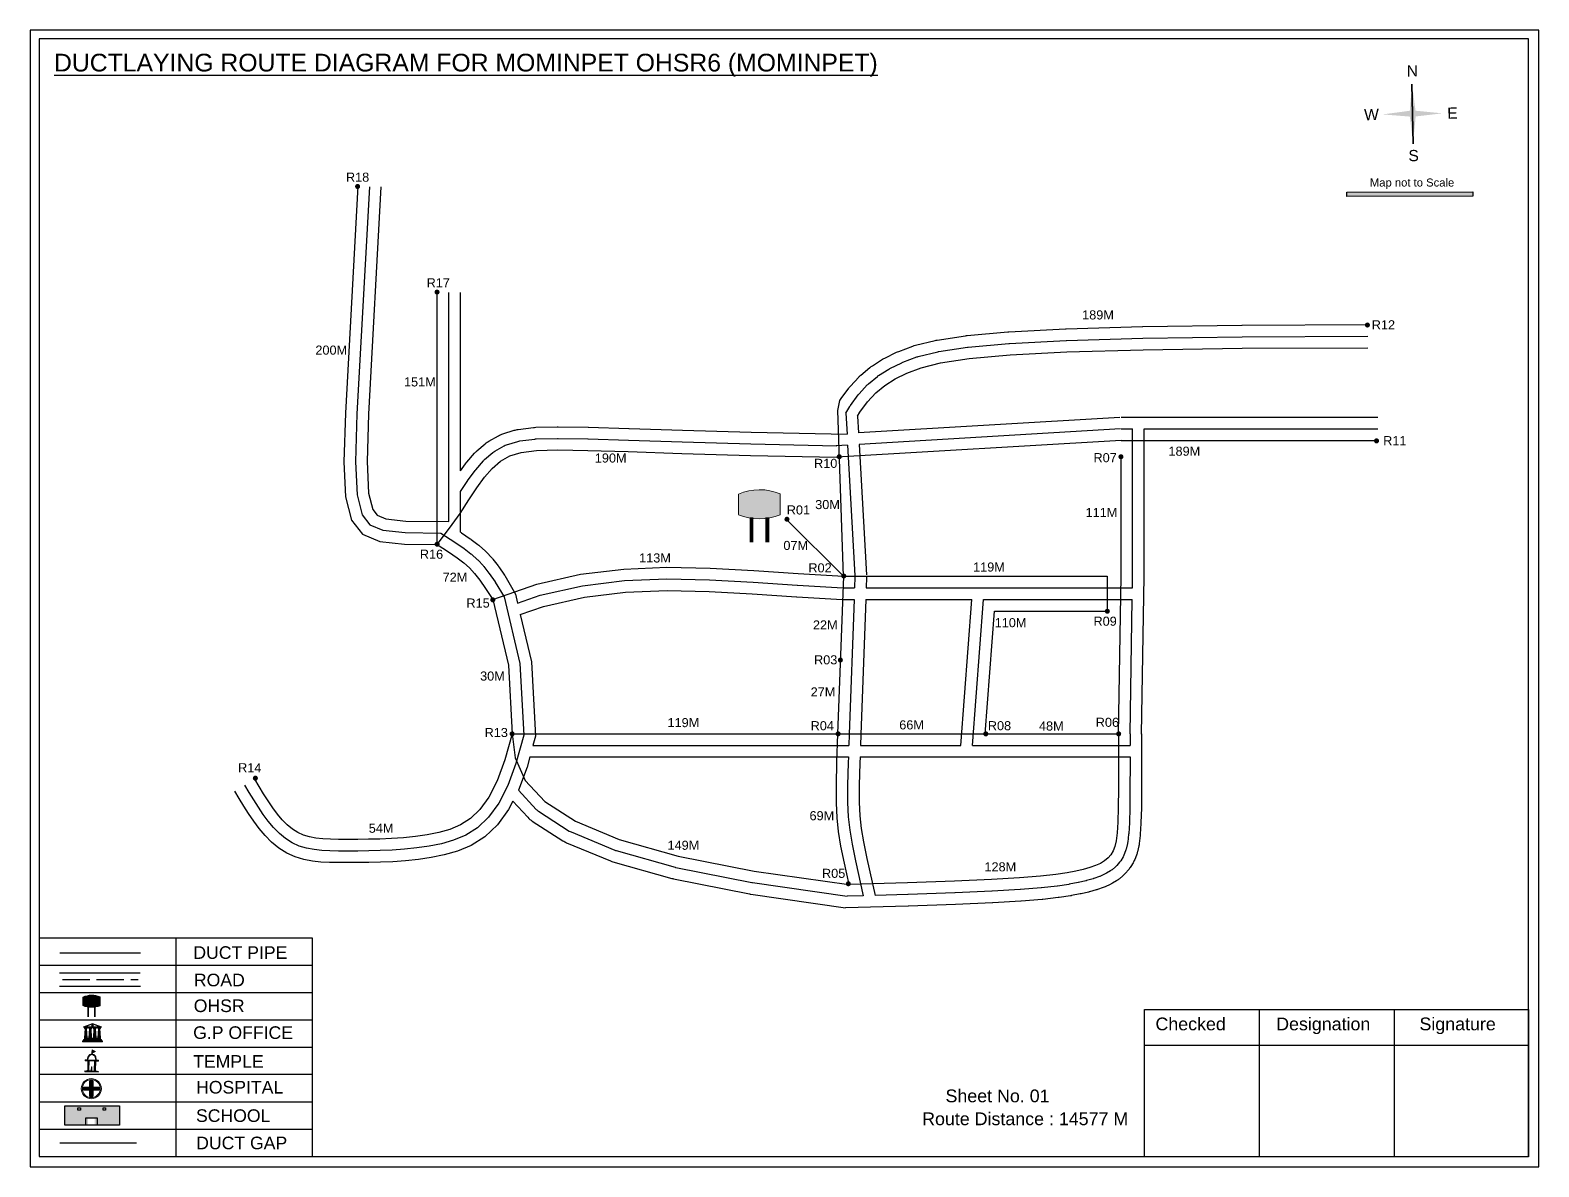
# Model space of a CAD drawing. Header units: inches. Extents: x 777 to 9331, y 1229 to 5049.
# Drawn here: x 2272 to 2937, y 1229 to 1730 of the extents above; entities that cross this region are included whole.
import ezdxf

# ---------------------------------------------------------------- set-up
doc = ezdxf.new("R2010")
doc.units = ezdxf.units.IN
doc.header["$MEASUREMENT"] = 0
doc.linetypes.add('ACAD_ISO02W100', pattern=[15, 12, -3])
doc.layers.add('LANDMARK', color=7, linetype='Continuous')
doc.layers.add('OHT', color=7, linetype='Continuous')
doc.styles.get("Standard").update_dxf_attribs({"font": 'arial.ttf'})

# ---------------------------------------------------------------- blocks, each defined once
blk = doc.blocks.new('OHT')
at = {"linetype": 'Continuous', "lineweight": 0, "true_color": 0x0ffffc}
blk.add_hatch(color=4, dxfattribs=at).paths.add_polyline_path([(0.012, 1), (0, 1, 0.101323), (-0.4, 0.916), (-0.4, 0.525, 0.194075), (0.399, 0.521), (0.399, 0.921, 0.097877)])
at = {"color": 4, "linetype": 'Continuous', "lineweight": 0, "true_color": 0x0ffffc, "flags": 128}
for points in [[(-0.4, 0.525), (-0.4, 0.916)], [(0.399, 0.521), (0.399, 0.921)]]:
    blk.add_lwpolyline(points, dxfattribs=at)
at = {"color": 4, "linetype": 'Continuous', "lineweight": 0, "true_color": 0x0ffffc, "const_width": 0.075, "flags": 128}
for points in [[(-0.15, 0), (-0.15, 0.475)], [(0.15, 0), (0.15, 0.473)]]:
    blk.add_lwpolyline(points, dxfattribs=at)
at = {"color": 4, "linetype": 'Continuous', "lineweight": 0, "true_color": 0x0ffffc}
for centre, radius, start, end in [((0.006, -0.019), 1.019, 67.3109, 113.4711), ((0.004, 1.513), 1.068, 247.7682, 291.7007)]:
    blk.add_arc(centre, radius, start, end, dxfattribs=at)
blk = doc.blocks.new('Government_Office')
at = {"linetype": 'Continuous', "lineweight": 0, "true_color": 0xff0000}
h = blk.add_hatch(color=1, dxfattribs=at)
h.paths.add_polyline_path([(0.44, 0.72), (0.45, 0.75), (0, 0.93), (-0.45, 0.75), (-0.44, 0.72)])
h.paths.add_polyline_path([(0.355, 0.75), (-0.355, 0.75), (0, 0.9)], flags=16)
h.paths.add_polyline_path([(0, 0.778, -1), (0, 0.872, -1)], flags=0)
h = blk.add_hatch(color=1, dxfattribs=at)
edge = h.paths.add_edge_path()
edge.add_arc((0, 0.825), 0.0467, 90, 270)
edge.add_arc((0, 0.825), 0.0467, 270, 450)
for points in [[(-0.5, 0.05), (0.5, 0.05), (0.5, 0), (-0.5, 0)], [(-0.45, 0.075), (-0.45, 0.12), (0.45, 0.12), (0.45, 0.075)], [(-0.4, 0.14), (-0.4, 0.18), (0.4, 0.18), (0.4, 0.14)]]:
    blk.add_hatch(color=1, dxfattribs=at).paths.add_polyline_path(points)
h = blk.add_hatch(color=1, dxfattribs=at)
edge = h.paths.add_edge_path()
edge.add_line((-0.27, 0.195), (-0.295, 0.675))
edge.add_line((-0.295, 0.675), (-0.29, 0.675))
edge.add_arc((-0.278, 0.688), 0.0176, 225.30401, 441.56588)
edge.add_line((-0.275, 0.705), (-0.395, 0.705))
edge.add_arc((-0.392, 0.688), 0.0176, 98.43412, 314.69599)
edge.add_line((-0.38, 0.675), (-0.375, 0.675))
edge.add_line((-0.375, 0.675), (-0.4, 0.195))
edge.add_line((-0.4, 0.195), (-0.27, 0.195))
h = blk.add_hatch(color=1, dxfattribs=at)
edge = h.paths.add_edge_path()
edge.add_line((-0.047, 0.195), (-0.072, 0.675))
edge.add_line((-0.072, 0.675), (-0.067, 0.675))
edge.add_arc((-0.054, 0.688), 0.0176, 225.30401, 441.56588)
edge.add_line((-0.052, 0.705), (-0.172, 0.705))
edge.add_arc((-0.169, 0.688), 0.0176, 98.43412, 314.69599)
edge.add_line((-0.157, 0.675), (-0.152, 0.675))
edge.add_line((-0.152, 0.675), (-0.177, 0.195))
edge.add_line((-0.177, 0.195), (-0.047, 0.195))
h = blk.add_hatch(color=1, dxfattribs=at)
edge = h.paths.add_edge_path()
edge.add_line((0.177, 0.195), (0.152, 0.675))
edge.add_line((0.152, 0.675), (0.157, 0.675))
edge.add_arc((0.169, 0.688), 0.0176, 225.30401, 441.56588)
edge.add_line((0.172, 0.705), (0.052, 0.705))
edge.add_arc((0.054, 0.688), 0.0176, 98.43412, 314.69599)
edge.add_line((0.067, 0.675), (0.072, 0.675))
edge.add_line((0.072, 0.675), (0.047, 0.195))
edge.add_line((0.047, 0.195), (0.177, 0.195))
h = blk.add_hatch(color=1, dxfattribs=at)
edge = h.paths.add_edge_path()
edge.add_line((0.4, 0.195), (0.375, 0.675))
edge.add_line((0.375, 0.675), (0.38, 0.675))
edge.add_arc((0.392, 0.688), 0.0176, 225.30401, 441.56588)
edge.add_line((0.395, 0.705), (0.275, 0.705))
edge.add_arc((0.278, 0.688), 0.0176, 98.43412, 314.69599)
edge.add_line((0.29, 0.675), (0.295, 0.675))
edge.add_line((0.295, 0.675), (0.27, 0.195))
edge.add_line((0.27, 0.195), (0.4, 0.195))
at = {"color": 1, "linetype": 'Continuous', "lineweight": 0, "true_color": 0xff0000, "flags": 128}
for points in [[(-0.45, 0.75), (-0.44, 0.72), (0.44, 0.72), (0.45, 0.75), (0, 0.93)], [(-0.355, 0.75), (0.355, 0.75), (0, 0.9)], [(-0.5, 0.05), (0.5, 0.05), (0.5, 0), (-0.5, 0)], [(-0.45, 0.075), (-0.45, 0.12), (0.45, 0.12), (0.45, 0.075)], [(-0.4, 0.14), (-0.4, 0.18), (0.4, 0.18), (0.4, 0.14)]]:
    blk.add_lwpolyline(points, close=True, dxfattribs=at)
for points in [[(0, 0.872, 1), (0, 0.778, 1)], [(-0.27, 0.195), (-0.295, 0.675), (-0.29, 0.675, 1.379694), (-0.275, 0.705), (-0.395, 0.705, 1.379694), (-0.38, 0.675), (-0.375, 0.675), (-0.4, 0.195)], [(-0.047, 0.195), (-0.072, 0.675), (-0.067, 0.675, 1.379694), (-0.052, 0.705), (-0.172, 0.705, 1.379694), (-0.157, 0.675), (-0.152, 0.675), (-0.177, 0.195)], [(0.177, 0.195), (0.152, 0.675), (0.157, 0.675, 1.379694), (0.172, 0.705), (0.052, 0.705, 1.379694), (0.067, 0.675), (0.072, 0.675), (0.047, 0.195)], [(0.4, 0.195), (0.375, 0.675), (0.38, 0.675, 1.379694), (0.395, 0.705), (0.275, 0.705, 1.379694), (0.29, 0.675), (0.295, 0.675), (0.27, 0.195)]]:
    blk.add_lwpolyline(points, format="xyb", close=True, dxfattribs=at)
blk = doc.blocks.new('Temple')
at = {"linetype": 'Continuous', "lineweight": 0, "true_color": 0xff0000}
h = blk.add_hatch(color=1, dxfattribs=at)
edge = h.paths.add_edge_path()
edge.add_line((0.175, 0.49), (0.225, 0.49))
edge.add_line((0.225, 0.49), (0.225, 0.497))
edge.add_line((0.225, 0.497), (0.307, 0.497))
edge.add_line((0.307, 0.497), (0.307, 0.533))
edge.add_line((0.307, 0.533), (0.257, 0.533))
edge.add_line((0.257, 0.533), (0.257, 0.54))
edge.add_line((0.257, 0.54), (0.2, 0.54))
edge.add_spline(control_points=[(0.2, 0.54), (0.2, 0.589), (0.19, 0.638), (0.142, 0.743), (0.092, 0.79), (0.027, 0.805), (0.02, 0.806), (0.012, 0.806)], knot_values=[4.712389, 4.712389, 4.712389, 4.712389, 5.278166, 5.278166, 6.117402, 6.117402, 6.223801, 6.223801, 6.223801, 6.223801], degree=3, periodic=0)
edge.add_line((0.012, 0.806), (0.012, 0.79))
edge.add_line((0.012, 0.79), (-0.012, 0.79))
edge.add_line((-0.012, 0.79), (-0.012, 0.806))
edge.add_spline(control_points=[(-0.012, 0.806), (-0.055, 0.802), (-0.096, 0.781), (-0.171, 0.699), (-0.197, 0.628), (-0.2, 0.55), (-0.2, 0.545), (-0.2, 0.54)], knot_values=[6.343965, 6.343965, 6.343965, 6.343965, 6.956638, 6.956638, 7.795874, 7.795874, 7.853982, 7.853982, 7.853982, 7.853982], degree=3, periodic=0)
edge.add_line((-0.2, 0.54), (-0.257, 0.54))
edge.add_line((-0.257, 0.54), (-0.257, 0.533))
edge.add_line((-0.257, 0.533), (-0.307, 0.533))
edge.add_line((-0.307, 0.533), (-0.307, 0.497))
edge.add_line((-0.307, 0.497), (-0.225, 0.497))
edge.add_line((-0.225, 0.497), (-0.225, 0.49))
edge.add_line((-0.225, 0.49), (-0.175, 0.49))
edge.add_line((-0.175, 0.49), (-0.175, 0.07))
edge.add_arc((-0.205, 0.07), 0.03, -90, 0, ccw=False)
edge.add_line((-0.205, 0.04), (-0.257, 0.04))
edge.add_line((-0.257, 0.04), (-0.257, 0.033))
edge.add_line((-0.257, 0.033), (-0.307, 0.033))
edge.add_line((-0.307, 0.033), (-0.307, 0))
edge.add_line((-0.307, 0), (0.307, 0))
edge.add_line((0.307, 0), (0.307, 0.033))
edge.add_line((0.307, 0.033), (0.257, 0.033))
edge.add_line((0.257, 0.033), (0.257, 0.04))
edge.add_line((0.257, 0.04), (0.205, 0.04))
edge.add_arc((0.205, 0.07), 0.03, 180, 270, ccw=False)
edge.add_line((0.175, 0.07), (0.175, 0.49))
h.paths.add_polyline_path([(0.125, 0.07, -0.414214), (0.095, 0.04), (0.05, 0.04), (0.05, 0.033), (-0.05, 0.033), (-0.05, 0.04), (-0.095, 0.04, -0.414214), (-0.125, 0.07), (-0.125, 0.497), (0.125, 0.497)], flags=16)
edge = h.paths.add_edge_path(flags=16)
edge.add_ellipse((0, 0.54), major_axis=(0, 0.242), ratio=0.722808, start_angle=270, end_angle=450, ccw=False)
edge.add_line((0.175, 0.54), (-0.175, 0.54))
h.paths.add_polyline_path([(0.012, 0.23), (0.012, 0.07), (-0.012, 0.07), (-0.012, 0.23)], flags=0)
h = blk.add_hatch(color=1, dxfattribs=at)
edge = h.paths.add_edge_path()
edge.add_line((0.012, 0.857), (0, 0.85))
edge.add_line((0, 0.85), (-0.003, 0.925))
edge.add_line((-0.003, 0.925), (-0.012, 0.925))
edge.add_line((-0.012, 0.925), (-0.012, 0.806))
edge.add_spline(control_points=[(-0.012, 0.806), (-0.004, 0.807), (0.004, 0.807), (0.012, 0.806)], knot_values=[6.223801, 6.223801, 6.223801, 6.223801, 6.343965, 6.343965, 6.343965, 6.343965], degree=3, periodic=0)
edge.add_line((0.012, 0.806), (0.012, 0.857))
h = blk.add_hatch(color=1, dxfattribs=at)
edge = h.paths.add_edge_path()
edge.add_line((0.012, 0.79), (0.012, 0.806))
edge.add_spline(control_points=[(0.012, 0.806), (0.004, 0.807), (-0.004, 0.807), (-0.012, 0.806)], knot_values=[6.223801, 6.223801, 6.223801, 6.223801, 6.343965, 6.343965, 6.343965, 6.343965], degree=3, periodic=0)
edge.add_line((-0.012, 0.806), (-0.012, 0.79))
edge.add_line((-0.012, 0.79), (0.012, 0.79))
at = {"linetype": 'Continuous', "lineweight": 0, "true_color": 0xe66000}
blk.add_hatch(color=32, dxfattribs=at).paths.add_polyline_path([(-0.006, 1), (0.147, 0.931), (0, 0.85)])
at = {"color": 1, "linetype": 'Continuous', "lineweight": 0, "true_color": 0xff0000, "flags": 128}
for points in [[(0.012, 0.925), (-0.012, 0.925), (-0.012, 0.79), (0.012, 0.79)], [(0.012, 0.23), (-0.012, 0.23), (-0.012, 0.07), (0.012, 0.07)]]:
    blk.add_lwpolyline(points, close=True, dxfattribs=at)
at = {"color": 32, "linetype": 'Continuous', "lineweight": 0, "true_color": 0xe66000, "flags": 128}
blk.add_lwpolyline([(-0.006, 1), (0.147, 0.931), (0, 0.85), (-0.006, 1)], dxfattribs=at)
at = {"color": 1, "linetype": 'Continuous', "lineweight": 0, "true_color": 0xff0000, "flags": 128}
blk.add_lwpolyline([(0.2, 0.54), (0.257, 0.54), (0.257, 0.533), (0.307, 0.533), (0.307, 0.497), (0.225, 0.497), (0.225, 0.49), (0.175, 0.49), (0.175, 0.07, 0.414214), (0.205, 0.04), (0.257, 0.04), (0.257, 0.033), (0.307, 0.033), (0.307, 0), (-0.307, 0), (-0.307, 0.033), (-0.257, 0.033), (-0.257, 0.04), (-0.205, 0.04, 0.414214), (-0.175, 0.07), (-0.175, 0.49), (-0.225, 0.49), (-0.225, 0.497), (-0.307, 0.497), (-0.307, 0.533), (-0.257, 0.533), (-0.257, 0.54), (-0.2, 0.54)], format="xyb", dxfattribs=at)
blk.add_lwpolyline([(-0.175, 0.54), (0.175, 0.54)], dxfattribs=at)
blk.add_lwpolyline([(0.125, 0.497), (0.125, 0.07, -0.414214), (0.095, 0.04), (0.05, 0.04), (0.05, 0.033), (-0.05, 0.033), (-0.05, 0.04), (-0.095, 0.04, -0.414214), (-0.125, 0.07), (-0.125, 0.497)], format="xyb", close=True, dxfattribs=at)
at = {"color": 1, "linetype": 'Continuous', "lineweight": 0, "true_color": 0xff0000}
blk.add_ellipse((0, 0.54), major_axis=(0, 0.242), ratio=0.722808, start_param=4.712389, end_param=7.853982, dxfattribs=at)
blk.add_open_spline([(0.2, 0.54), (0.2, 0.589), (0.19, 0.638), (0.142, 0.743), (0.092, 0.79), (-0.023, 0.816), (-0.085, 0.794), (-0.171, 0.699), (-0.197, 0.628), (-0.2, 0.55), (-0.2, 0.545), (-0.2, 0.54)], degree=3, knots=[4.712389, 4.712389, 4.712389, 4.712389, 5.278166, 5.278166, 6.117402, 6.117402, 6.956638, 6.956638, 7.795874, 7.795874, 7.853982, 7.853982, 7.853982, 7.853982], dxfattribs=at)
blk = doc.blocks.new('*U15')
at = {"color": 0, "linetype": 'ACAD_ISO02W100', "transparency": 16777216}
blk.add_line((-16.47, 0), (16.78, 0), dxfattribs=at)
blk = doc.blocks.new('Hospital')
at = {"linetype": 'Continuous', "lineweight": 0, "true_color": 0x000000}
h = blk.add_hatch(color=18, dxfattribs=at)
h.paths.add_polyline_path([(-0.5, 0, 1), (0.5, 0, 1)])
h.paths.add_polyline_path([(0.446, 0, -1), (-0.446, 0, -1)], flags=16)
at = {"linetype": 'Continuous', "true_color": 0xff0000}
blk.add_hatch(color=1, dxfattribs=at).paths.add_polyline_path([(-0.394, 0.08), (-0.08, 0.08), (-0.08, 0.394), (0.08, 0.394), (0.08, 0.08), (0.394, 0.08), (0.394, -0.08), (0.08, -0.08), (0.08, -0.394), (-0.08, -0.394), (-0.08, -0.08), (-0.394, -0.08)])
at = {"color": 1, "linetype": 'Continuous', "true_color": 0xff0000, "flags": 128}
blk.add_lwpolyline([(-0.394, 0.08), (-0.08, 0.08), (-0.08, 0.394), (0.08, 0.394), (0.08, 0.08), (0.394, 0.08), (0.394, -0.08), (0.08, -0.08), (0.08, -0.394), (-0.08, -0.394), (-0.08, -0.08), (-0.394, -0.08)], close=True, dxfattribs=at)
at = {"color": 18, "linetype": 'Continuous', "lineweight": 0, "true_color": 0x000000}
for radius in [0.5, 0.446]:
    blk.add_circle((0, 0), radius, dxfattribs=at)

msp = doc.modelspace()

# ---------------------------------------------------------------- hatches: boundary and pattern name
at = {"ltscale": 0.5}
h = msp.add_hatch(color=5, dxfattribs=at)
h.dxf.hatch_style = 1
h.paths.add_polyline_path([(2417.74, 1660.9, 1), (2415.5, 1660.9, 1)])
at = {"true_color": 0x0093dd}
h = msp.add_hatch(color=142, dxfattribs=at)
h.dxf.hatch_style = 1
h.paths.add_polyline_path([(2852.01, 1658.37), (2852.01, 1656.52), (2907.52, 1656.65), (2907.52, 1658.49)])
at = {"ltscale": 0.5}
h = msp.add_hatch(color=5, dxfattribs=at)
h.dxf.hatch_style = 1
h.paths.add_polyline_path([(2452.71, 1614.4, 1), (2450.47, 1614.4, 1)])
h = msp.add_hatch(color=5, dxfattribs=at)
h.dxf.hatch_style = 1
h.paths.add_polyline_path([(2862.24, 1599.9, 1), (2860, 1599.9, 1)])
h = msp.add_hatch(color=5, dxfattribs=at)
h.dxf.hatch_style = 1
h.paths.add_polyline_path([(2866.24, 1548.9, 1), (2864, 1548.9, 1)])
h = msp.add_hatch(color=5, dxfattribs=at)
h.dxf.hatch_style = 1
h.paths.add_polyline_path([(2629.74, 1541.9, 1), (2627.5, 1541.9, 1)])
h = msp.add_hatch(color=5, dxfattribs=at)
h.dxf.hatch_style = 1
h.paths.add_polyline_path([(2753.74, 1541.9, 1), (2751.5, 1541.9, 1)])
h = msp.add_hatch(color=5, dxfattribs=at)
h.dxf.hatch_style = 1
h.paths.add_polyline_path([(2606.74, 1514.4, 1), (2604.5, 1514.4, 1)])
h = msp.add_hatch(color=5, dxfattribs=at)
h.dxf.hatch_style = 1
h.paths.add_polyline_path([(2452.74, 1503.4, 1), (2450.5, 1503.4, 1)])
h = msp.add_hatch(color=5, dxfattribs=at)
h.dxf.hatch_style = 1
h.paths.add_polyline_path([(2631.74, 1489.4, 1), (2629.5, 1489.4, 1)])
h = msp.add_hatch(color=5, dxfattribs=at)
h.dxf.hatch_style = 1
h.paths.add_polyline_path([(2477.24, 1478.9, 1), (2475, 1478.9, 1)])
h = msp.add_hatch(color=5, dxfattribs=at)
h.dxf.hatch_style = 1
h.paths.add_polyline_path([(2747.74, 1473.9, 1), (2745.5, 1473.9, 1)])
h = msp.add_hatch(color=5, dxfattribs=at)
h.dxf.hatch_style = 1
h.paths.add_polyline_path([(2630.24, 1452.4, 1), (2628, 1452.4, 1)])
h = msp.add_hatch(color=5, dxfattribs=at)
h.dxf.hatch_style = 1
h.paths.add_polyline_path([(2485.74, 1419.9, 1), (2483.5, 1419.9, 1)])
h = msp.add_hatch(color=5, dxfattribs=at)
h.dxf.hatch_style = 1
h.paths.add_polyline_path([(2629.24, 1419.9, 1), (2627, 1419.9, 1)])
h = msp.add_hatch(color=5, dxfattribs=at)
h.dxf.hatch_style = 1
h.paths.add_polyline_path([(2694.24, 1419.9, 1), (2692, 1419.9, 1)])
h = msp.add_hatch(color=5, dxfattribs=at)
h.dxf.hatch_style = 1
h.paths.add_polyline_path([(2752.74, 1419.9, 1), (2750.5, 1419.9, 1)])
h = msp.add_hatch(color=5, dxfattribs=at)
h.dxf.hatch_style = 1
h.paths.add_polyline_path([(2372.74, 1400.4, 1), (2370.5, 1400.4, 1)])
h = msp.add_hatch(color=5, dxfattribs=at)
h.dxf.hatch_style = 1
h.paths.add_polyline_path([(2633.74, 1353.9, 1), (2631.5, 1353.9, 1)])
at = {"true_color": 0xc8c92d}
h = msp.add_hatch(color=52, dxfattribs=at)
h.dxf.hatch_style = 1
h.paths.add_polyline_path([(2292.54, 1256.19), (2287.78, 1256.19), (2287.78, 1247.62), (2292.54, 1247.62)])
h.paths.add_polyline_path([(2311.76, 1256.19), (2306.99, 1256.19), (2306.99, 1247.62), (2311.76, 1247.62)])
at = {"true_color": 0x22346e}
h = msp.add_hatch(color=159, dxfattribs=at)
h.dxf.hatch_style = 1
h.paths.add_polyline_path([(2306.99, 1256.19), (2292.54, 1256.19), (2292.54, 1247.62), (2297.97, 1247.62), (2297.97, 1250.42), (2300.95, 1250.42), (2300.95, 1247.62), (2306.99, 1247.62)])
h.paths.add_polyline_path([(2294.61, 1254.28), (2293.55, 1254.28), (2293.55, 1255.26), (2294.61, 1255.26)], flags=16)
h.paths.add_polyline_path([(2304.57, 1254.28), (2304.57, 1255.26), (2305.63, 1255.26), (2305.63, 1254.28)], flags=16)

# ---------------------------------------------------------------- linework, layer by layer
for p, q in [((2881.18, 1679.72), (2880.72, 1706.01)), ((2880.72, 1706.01), (2881.18, 1679.72)), ((2881.18, 1679.72), (2880.72, 1706.01)), ((2880.95, 1692.84), (2881.18, 1679.72)), ((2456.81, 1513.38), (2456.81, 1614.28)), ((2461.92, 1535.72), (2461.92, 1614.28)), ((2631.53, 1561.05), (2632.05, 1551.78)), ((2636.71, 1559.78), (2637.12, 1552.46)), ((2752.06, 1559.25), (2637.12, 1552.46)), ((2752.36, 1554.16), (2637.41, 1547.36)), ((2752.66, 1559.27), (2865.69, 1559.27)), ((2752.66, 1554.16), (2757.77, 1554.16)), ((2757.77, 1489.31), (2757.77, 1554.16)), ((2762.88, 1489.31), (2762.88, 1554.16)), ((2762.88, 1554.16), (2865.69, 1554.16)), ((2637.41, 1547.36), (2640.63, 1489.88)), ((2632.31, 1547.06), (2627.2, 1546.76)), ((2632.31, 1547.06), (2635.53, 1489.6)), ((2461.92, 1508.75), (2461.92, 1526.62)), ((2635.54, 1489.13), (2635.36, 1484.2)), ((2640.64, 1488.94), (2640.47, 1484.2)), ((2757.69, 1484.2), (2757.77, 1489.23)), ((2761.72, 1419.78), (2762.88, 1489.14)), ((2630.43, 1484.2), (2635.36, 1484.2)), ((2640.47, 1484.2), (2757.69, 1484.2)), ((2630.43, 1479.1), (2635.17, 1479.1)), ((2635.17, 1479.1), (2633.03, 1419.76)), ((2640.28, 1479.1), (2638.13, 1419.58)), ((2640.28, 1479.1), (2687.04, 1479.1)), ((2682.2, 1414.84), (2687.04, 1479.1)), ((2687.33, 1414.84), (2692.16, 1479.1)), ((2692.16, 1479.1), (2757.6, 1479.1)), ((2756.62, 1419.86), (2757.6, 1479.1)), ((2493.81, 1414.84), (2627.92, 1414.84)), ((2627.92, 1414.84), (2632.86, 1414.84)), ((2637.97, 1414.84), (2682.2, 1414.84)), ((2687.33, 1414.84), (2756.62, 1414.84)), ((2492.42, 1409.73), (2627.92, 1409.73)), ((2627.92, 1409.73), (2632.68, 1409.73)), ((2637.79, 1409.73), (2756.61, 1409.73)), ((2336.56, 1329.99), (2336.56, 1233.77)), ((2396.7, 1317.97), (2276.42, 1317.97)), ((2285.44, 1314.64), (2320.92, 1314.64)), ((2285.44, 1308.83), (2321.1, 1308.83)), ((2396.7, 1305.94), (2276.42, 1305.94)), ((2396.7, 1293.91), (2276.42, 1293.91)), ((2396.7, 1281.88), (2276.42, 1281.88)), ((2396.7, 1269.86), (2276.42, 1269.86)), ((2276.42, 1257.83), (2396.7, 1257.83)), ((2276.42, 1245.8), (2396.7, 1245.8)), ((2276.42, 1235.25), (2276.42, 1234.31)), ((2276.42, 1234.31), (2276.42, 1233.77))]:
    msp.add_line(p, q)
at = {"color": 1}
msp.add_line((2880.72, 1706.01), (2880.95, 1692.85), dxfattribs=at)
at = {"color": 5}
for p, q in [((2451.71, 1503.24), (2451.71, 1614.28)), ((2752.66, 1549.06), (2627.5, 1541.66)), ((2752.66, 1549.06), (2865.69, 1549.06)), ((2752.66, 1489.31), (2752.66, 1541.78)), ((2630.43, 1489.31), (2605.75, 1514.03)), ((2630.43, 1489.31), (2627.92, 1419.95)), ((2630.43, 1489.31), (2746.5, 1489.31)), ((2746.5, 1489.31), (2746.5, 1473.99)), ((2751.51, 1419.95), (2752.66, 1489.31)), ((2692.83, 1419.95), (2696.9, 1473.99)), ((2696.9, 1473.99), (2746.5, 1473.99)), ((2484.62, 1419.95), (2627.92, 1419.95)), ((2627.92, 1419.95), (2751, 1419.95))]:
    msp.add_line(p, q, dxfattribs=at)
at = {"color": 242, "true_color": 0xcd2027}
for p, q in [((2813.5, 1298.5), (2813.5, 1233.72)), ((2872.85, 1298.5), (2872.85, 1233.72)), ((2762.97, 1282.8), (2932.06, 1282.8))]:
    msp.add_line(p, q, dxfattribs=at)
for points in [[(2272.5, 1729.72), (2272.5, 1229.28), (2936.55, 1229.28), (2936.55, 1729.72)], [(2276.42, 1725.89), (2276.42, 1233.77), (2932.06, 1233.77), (2932.06, 1725.89)], [(2276.42, 1233.77), (2396.7, 1233.77), (2396.7, 1329.99), (2276.42, 1329.99), (2276.42, 1234.71)], [(2311.81, 1256.19), (2311.81, 1247.62), (2287.78, 1247.62), (2287.78, 1256.19)], [(2294.61, 1255.26), (2294.61, 1254.28), (2293.55, 1254.28), (2293.55, 1255.26)], [(2304.57, 1254.28), (2304.57, 1255.26), (2305.63, 1255.26), (2305.63, 1254.28)]]:
    msp.add_lwpolyline(points, close=True)
at = {"color": 5}
for points in [[(2416.71, 1661.06), (2411.23, 1561.06), (2410.59, 1539.66), (2411.33, 1524.31), (2413.91, 1514.03), (2418.78, 1507.79), (2426.4, 1504.58), (2437.22, 1503.4), (2451.72, 1503.24)], [(2451.71, 1503.24), (2457.13, 1510.41), (2461.7, 1516.99), (2465.62, 1522.95), (2469.13, 1528.26), (2472.46, 1532.88), (2475.83, 1536.77), (2479.48, 1539.91), (2483.62, 1542.26), (2488.62, 1543.8), (2495.33, 1544.64), (2504.77, 1544.9), (2517.91, 1544.7), (2535.76, 1544.15), (2559.31, 1543.38), (2589.56, 1542.51), (2627.5, 1541.66)], [(2451.71, 1503.24), (2456.63, 1500), (2460.44, 1497.39), (2463.44, 1495.13), (2465.9, 1492.93), (2468.12, 1490.51), (2470.38, 1487.59), (2472.96, 1483.89), (2476.16, 1479.12)], [(2476.16, 1479.12), (2495.58, 1485.85), (2514.74, 1490.16), (2533.75, 1492.48), (2552.72, 1493.23), (2571.76, 1492.86), (2590.99, 1491.79), (2610.51, 1490.47), (2630.43, 1489.31)], [(2476.16, 1479.12), (2483.01, 1450.16), (2484.62, 1419.95), (2481.46, 1408.4), (2478.04, 1399.18), (2474.36, 1392.01), (2470.43, 1386.58), (2466.26, 1382.61), (2461.85, 1379.8), (2457.22, 1377.87), (2452.36, 1376.52), (2447.3, 1375.5), (2442.1, 1374.73), (2436.83, 1374.18), (2431.59, 1373.82), (2426.43, 1373.59), (2421.45, 1373.48), (2416.72, 1373.44), (2412.31, 1373.43), (2408.28, 1373.44), (2404.62, 1373.5), (2401.27, 1373.67), (2398.21, 1373.99), (2395.38, 1374.53), (2392.76, 1375.32), (2390.29, 1376.44), (2387.93, 1377.92), (2385.66, 1379.8), (2383.46, 1382.05), (2381.32, 1384.6), (2379.24, 1387.41), (2377.2, 1390.4), (2375.21, 1393.53), (2373.25, 1396.74), (2371.32, 1399.97)], [(2484.62, 1419.95), (2485.94, 1409.37), (2490.45, 1399.41), (2499.03, 1390.09), (2512.53, 1381.42), (2531.81, 1373.42), (2557.72, 1366.09), (2591.12, 1359.46), (2632.87, 1353.54)], [(2627.92, 1419.95), (2627.48, 1407.28), (2627.22, 1397.41), (2627.21, 1389.58), (2627.51, 1382.99), (2628.16, 1376.86), (2629.23, 1370.43), (2630.78, 1362.92), (2632.87, 1353.54)], [(2751.51, 1419.95), (2751.51, 1406.56), (2751.47, 1395.86), (2751.39, 1387.48), (2751.22, 1381.08), (2750.94, 1376.32), (2750.52, 1372.84), (2749.94, 1370.3), (2749.17, 1368.35), (2748.17, 1366.69), (2746.93, 1365.25), (2745.42, 1363.99), (2743.6, 1362.89), (2741.45, 1361.91), (2738.94, 1361.03), (2736.05, 1360.22), (2732.75, 1359.45), (2728.89, 1358.69), (2723.92, 1357.94), (2717.16, 1357.21), (2707.93, 1356.47), (2695.57, 1355.74), (2679.38, 1355.01), (2658.71, 1354.27), (2632.87, 1353.54)]]:
    msp.add_lwpolyline(points, dxfattribs=at)
for points in [[(2421.81, 1660.78), (2416.33, 1560.85), (2415.7, 1539.7), (2416.41, 1525.07), (2418.6, 1516.32), (2421.99, 1511.98), (2427.69, 1509.58), (2437.53, 1508.51), (2453.28, 1508.33)], [(2426.91, 1660.78), (2421.42, 1560.63), (2420.8, 1539.75), (2421.48, 1525.82), (2423.28, 1518.61), (2425.19, 1516.17), (2428.99, 1514.57), (2437.84, 1513.61), (2456.81, 1513.38)], [(2636.71, 1559.78), (2637.73, 1561.49), (2641.1, 1566.13), (2644.69, 1570.04), (2648.67, 1573.34), (2653.17, 1576.19), (2658.36, 1578.72), (2664.61, 1581.06), (2673.24, 1583.2), (2685.79, 1585.09), (2703.79, 1586.72), (2728.8, 1588.05), (2762.35, 1589.03), (2805.99, 1589.65), (2861.26, 1589.86)], [(2486.1, 1481.47), (2487.04, 1477.49)], [(2481.13, 1480.29), (2488.09, 1450.89), (2489.76, 1419.39), (2486.33, 1406.83), (2482.72, 1397.12), (2478.73, 1389.33), (2474.29, 1383.2), (2469.42, 1378.57), (2464.23, 1375.26), (2458.89, 1373.03), (2453.55, 1371.55), (2448.17, 1370.46), (2442.73, 1369.66), (2437.28, 1369.09), (2431.88, 1368.72), (2426.6, 1368.49), (2421.53, 1368.37), (2416.74, 1368.33), (2412.31, 1368.32), (2408.23, 1368.33), (2404.45, 1368.39), (2400.88, 1368.57), (2397.46, 1368.93), (2394.16, 1369.56), (2390.96, 1370.53), (2387.86, 1371.93), (2384.93, 1373.77), (2382.2, 1376.04), (2379.67, 1378.62), (2377.31, 1381.44), (2375.07, 1384.45), (2372.94, 1387.6), (2370.88, 1390.83), (2368.88, 1394.1), (2366.94, 1397.35)], [(2488.23, 1472.49), (2493.16, 1451.62), (2494.91, 1418.84), (2493.81, 1414.84)], [(2633.03, 1419.77), (2632.86, 1414.84)], [(2638.13, 1419.59), (2637.97, 1414.84)], [(2492.42, 1409.73), (2491.19, 1405.27), (2487.4, 1395.06)], [(2632.68, 1409.73), (2632.59, 1407.12), (2632.33, 1397.34), (2632.32, 1389.69), (2632.6, 1383.37), (2633.22, 1377.56), (2634.25, 1371.37), (2635.78, 1363.99), (2639.19, 1348.61)], [(2637.79, 1409.73), (2637.69, 1406.97), (2637.44, 1397.27), (2637.43, 1389.79), (2637.7, 1383.75), (2638.28, 1378.25), (2639.28, 1372.31), (2640.77, 1365.06), (2644.39, 1348.76)], [(2484.96, 1390.3), (2483.09, 1386.65), (2478.16, 1379.83), (2472.58, 1374.52), (2466.6, 1370.71), (2460.56, 1368.2), (2454.74, 1366.58), (2449.05, 1365.43), (2443.37, 1364.59), (2437.72, 1364.01), (2432.17, 1363.62), (2426.77, 1363.38), (2421.61, 1363.26), (2416.77, 1363.22), (2412.3, 1363.21), (2408.18, 1363.22), (2404.28, 1363.29), (2400.48, 1363.48), (2396.72, 1363.88), (2392.94, 1364.59), (2389.16, 1365.74), (2385.44, 1367.42), (2381.93, 1369.63), (2378.73, 1372.28), (2375.89, 1375.19), (2373.3, 1378.27), (2370.91, 1381.49), (2368.67, 1384.79), (2366.54, 1388.13), (2364.51, 1391.46), (2362.55, 1394.73)], [(2639.19, 1348.61), (2632.15, 1348.48)], [(2296.94, 1247.62), (2296.94, 1250.79), (2301.98, 1250.79), (2301.98, 1247.62)]]:
    msp.add_lwpolyline(points)
at = {"color": 142, "true_color": 0x0093dd}
msp.add_lwpolyline([(2907.52, 1656.65), (2852.01, 1656.52), (2852.01, 1658.37), (2907.52, 1658.49), (2907.52, 1656.65)], dxfattribs=at)
at = {"color": 5}
msp.add_lwpolyline([(2630.43, 1489.31), (2628, 1562.32), (2628.95, 1566.71, -0.022679), (2629.46, 1567.48), (2632.82, 1572.13, -0.029334), (2633.58, 1573.05), (2637.18, 1576.96, -0.033261), (2638.16, 1577.89), (2642.14, 1581.2, -0.032462), (2643.21, 1581.98), (2647.71, 1584.82, -0.027277), (2648.69, 1585.37), (2653.88, 1587.9, -0.024245), (2654.78, 1588.29), (2661.04, 1590.63, -0.028806), (2662.16, 1590.98), (2670.79, 1593.11, -0.023092), (2671.71, 1593.3), (2684.26, 1595.19, -0.014993), (2684.87, 1595.27), (2702.87, 1596.9, -0.009313), (2703.25, 1596.92), (2728.26, 1598.25, -0.005872), (2728.5, 1598.26), (2762.05, 1599.24, -0.003821), (2762.21, 1599.25), (2805.85, 1599.87, -0.002571), (2805.95, 1599.87), (2861.22, 1600.08)], format="xyb", dxfattribs=at)
for points in [[(2631.53, 1561.05), (2633.34, 1564.1, -0.022679), (2633.59, 1564.48), (2636.96, 1569.13, -0.029334), (2637.34, 1569.59), (2640.93, 1573.5, -0.033261), (2641.43, 1573.96), (2645.4, 1577.27, -0.032462), (2645.94, 1577.66), (2650.44, 1580.51, -0.027277), (2650.93, 1580.78), (2656.12, 1583.31, -0.024245), (2656.57, 1583.51), (2662.83, 1585.85, -0.028806), (2663.39, 1586.02), (2672.02, 1588.15, -0.023092), (2672.48, 1588.25), (2685.02, 1590.14, -0.014993), (2685.33, 1590.18), (2703.33, 1591.81, -0.009313), (2703.52, 1591.82), (2728.53, 1593.15, -0.005872), (2728.65, 1593.15), (2762.2, 1594.14, -0.003821), (2762.28, 1594.14), (2805.92, 1594.76, -0.002571), (2805.97, 1594.76), (2861.24, 1594.97)], [(2461.92, 1535.72), (2464.17, 1538.85, -0.022264), (2464.74, 1539.56), (2468.11, 1543.46, -0.036566), (2469.17, 1544.51), (2472.81, 1547.65, -0.048919), (2474.44, 1548.8), (2478.58, 1551.14, -0.053843), (2480.6, 1552.01), (2485.59, 1553.56, -0.043914), (2487.34, 1553.94), (2494.06, 1554.78, -0.024347), (2495.05, 1554.86), (2504.49, 1555.11, -0.010742), (2504.92, 1555.12), (2518.07, 1554.91, -0.003767), (2518.22, 1554.91), (2536.07, 1554.36, -0.000497), (2536.09, 1554.36), (2559.62, 1553.59), (2589.82, 1552.72), (2632.05, 1551.78)], [(2461.92, 1526.62), (2464.87, 1531.08, -0.009968), (2464.99, 1531.24), (2468.32, 1535.86, -0.022264), (2468.6, 1536.22), (2471.97, 1540.11, -0.036566), (2472.5, 1540.64), (2476.14, 1543.78, -0.048919), (2476.96, 1544.35), (2481.1, 1546.7, -0.053843), (2482.11, 1547.13), (2487.1, 1548.68, -0.043914), (2487.98, 1548.87), (2494.7, 1549.71, -0.024347), (2495.19, 1549.75), (2504.63, 1550.01, -0.010742), (2504.85, 1550.01), (2517.99, 1549.81, -0.003767), (2518.07, 1549.8), (2535.92, 1549.26, -0.000497), (2535.93, 1549.26), (2559.47, 1548.49), (2589.69, 1547.62), (2627.61, 1546.77)], [(2453.28, 1508.33), (2459.44, 1504.27, -0.004444), (2459.51, 1504.22), (2463.33, 1501.61, -0.011732), (2463.52, 1501.47), (2466.52, 1499.2, -0.020436), (2466.84, 1498.94), (2469.3, 1496.74, -0.024933), (2469.67, 1496.38), (2471.88, 1493.96, -0.020936), (2472.16, 1493.63), (2474.42, 1490.71, -0.012224), (2474.56, 1490.51), (2477.15, 1486.81, -0.004669), (2477.2, 1486.73), (2481.13, 1480.29)], [(2461.92, 1508.75), (2462.25, 1508.53, -0.004444), (2462.4, 1508.43), (2466.21, 1505.82, -0.011732), (2466.6, 1505.54), (2469.6, 1503.28, -0.020436), (2470.24, 1502.75), (2472.71, 1500.55, -0.024933), (2473.43, 1499.83), (2475.65, 1497.41, -0.020936), (2476.2, 1496.76), (2478.46, 1493.84, -0.012224), (2478.75, 1493.44), (2481.34, 1489.73, -0.004669), (2481.45, 1489.58), (2486.1, 1481.47)], [(2487.04, 1477.49), (2496.98, 1480.93), (2515.61, 1485.12), (2534.16, 1487.38), (2552.77, 1488.12), (2571.57, 1487.76), (2590.67, 1486.7), (2610.16, 1485.37, 0.002498), (2610.21, 1485.37), (2630.14, 1484.21)], [(2488.23, 1472.49), (2498.38, 1476.01), (2516.48, 1480.08), (2534.57, 1482.29), (2552.82, 1483.01), (2571.38, 1482.65), (2590.36, 1481.6), (2609.81, 1480.27, 0.002498), (2609.91, 1480.27), (2629.84, 1479.11)], [(2761.73, 1419.94), (2761.72, 1406.56, -0.000663), (2761.72, 1406.53), (2761.69, 1395.83, -0.001847), (2761.69, 1395.75), (2761.6, 1387.37, -0.004023), (2761.6, 1387.21), (2761.43, 1380.81, -0.008021), (2761.42, 1380.49), (2761.14, 1375.72, -0.015165), (2761.08, 1375.11), (2760.66, 1371.63, -0.026446), (2760.48, 1370.56), (2759.9, 1368.02, -0.038152), (2759.44, 1366.54), (2758.66, 1364.59, -0.040702), (2757.93, 1363.1), (2756.93, 1361.44, -0.042457), (2755.92, 1360.04), (2754.68, 1358.59, -0.041885), (2753.46, 1357.39), (2751.95, 1356.14, -0.036907), (2750.72, 1355.26), (2748.9, 1354.16, -0.029681), (2747.83, 1353.59), (2745.68, 1352.61, -0.022355), (2744.83, 1352.27), (2742.33, 1351.39, -0.01606), (2741.7, 1351.19), (2738.81, 1350.38, -0.011076), (2738.37, 1350.27), (2735.07, 1349.5, -0.008923), (2734.71, 1349.42), (2730.86, 1348.67, -0.011129), (2730.41, 1348.59), (2725.44, 1347.84, -0.010029), (2725.03, 1347.79), (2718.27, 1347.05, -0.007366), (2717.97, 1347.02), (2708.74, 1346.29, -0.005079), (2708.54, 1346.27), (2696.17, 1345.54, -0.003483), (2696.03, 1345.53), (2679.84, 1344.8, -0.002427), (2679.74, 1344.8), (2659.07, 1344.06, -0.001731), (2659, 1344.06), (2631.43, 1343.28)], [(2756.62, 1419.95), (2756.62, 1414.84, -0.000663)], [(2756.61, 1409.73), (2756.61, 1406.56, -0.000663), (2756.61, 1406.55), (2756.58, 1395.84, -0.001847), (2756.58, 1395.8), (2756.49, 1387.43, -0.004023), (2756.49, 1387.34), (2756.32, 1380.95, -0.008021), (2756.32, 1380.78), (2756.04, 1376.02, -0.015165), (2756.01, 1375.71), (2755.59, 1372.24, -0.026446), (2755.5, 1371.7), (2754.92, 1369.16, -0.038152), (2754.69, 1368.42), (2753.91, 1366.47, -0.040702), (2753.55, 1365.72), (2752.55, 1364.07, -0.042457), (2752.05, 1363.37), (2750.81, 1361.92, -0.041885), (2750.2, 1361.32), (2748.68, 1360.06, -0.036907), (2748.07, 1359.63), (2746.25, 1358.52, -0.029681), (2745.71, 1358.24), (2743.57, 1357.26, -0.022355), (2743.14, 1357.09), (2740.64, 1356.21, -0.01606), (2740.32, 1356.11), (2737.43, 1355.3, -0.011076), (2737.21, 1355.24), (2733.91, 1354.47, -0.008923), (2733.73, 1354.43), (2729.87, 1353.68, -0.011129), (2729.65, 1353.64), (2724.68, 1352.89, -0.010029), (2724.48, 1352.87), (2717.72, 1352.13, -0.007366), (2717.57, 1352.11), (2708.34, 1351.38, -0.005079), (2708.23, 1351.37), (2695.87, 1350.64, -0.003483), (2695.8, 1350.64), (2679.61, 1349.91, -0.002427), (2679.56, 1349.9), (2658.89, 1349.17, -0.001731), (2658.85, 1349.17), (2644.39, 1348.76)], [(2487.44, 1395.15), (2495.28, 1386.63, 0.064034), (2496.27, 1385.8), (2509.77, 1377.13, 0.044349), (2510.57, 1376.71), (2529.85, 1368.7, 0.029525), (2530.42, 1368.5), (2556.33, 1361.18, 0.019888), (2556.72, 1361.08), (2590.12, 1354.45, 0.013766), (2590.4, 1354.4), (2632.15, 1348.48)], [(2484.96, 1390.3), (2491.52, 1383.17, 0.064034), (2493.51, 1381.5), (2507.01, 1372.83, 0.044349), (2508.62, 1371.99), (2527.89, 1363.98, 0.029525), (2529.03, 1363.59), (2554.94, 1356.26, 0.019888), (2555.73, 1356.07), (2589.13, 1349.44, 0.013766), (2589.68, 1349.35), (2631.43, 1343.28)]]:
    msp.add_lwpolyline(points, format="xyb")
at = {"color": 242, "true_color": 0xcd2027}
msp.add_lwpolyline([(2932.06, 1233.72), (2762.97, 1233.72), (2762.97, 1298.5), (2932.06, 1298.5)], close=True, dxfattribs=at)
at = {"color": 1}
msp.add_solid([(2879.65, 1692.83), (2882.47, 1692.88), (2880.72, 1706.01)], dxfattribs=at)
msp.add_solid([(2879.65, 1692.83), (2882.47, 1692.88), (2880.72, 1706.01)], dxfattribs=at)
for points in [[(2880.99, 1691.57), (2880.94, 1694.39), (2867.8, 1692.63)], [(2880.99, 1691.57), (2880.94, 1694.39), (2867.8, 1692.63)], [(2880.99, 1691.57), (2880.94, 1694.39), (2894.1, 1693.1)], [(2880.99, 1691.57), (2880.94, 1694.39), (2894.1, 1693.1)], [(2879.66, 1692.83), (2882.47, 1692.88), (2881.18, 1679.72)], [(2879.66, 1692.83), (2882.47, 1692.88), (2881.18, 1679.72)]]:
    msp.add_solid(points)
at = {"layer": 'OHT', "color": 5}
msp.add_line((2285.57, 1323.45), (2321.05, 1323.45), dxfattribs=at)
at = {"layer": 'OHT', "color": 1}
msp.add_line((2285.57, 1239.78), (2319.28, 1239.78), dxfattribs=at)

# ---------------------------------------------------------------- block references
at = {"linetype": 'ACAD_ISO02W100'}
msp.add_blockref('*U15', (2303.22, 1311.74), dxfattribs=at)
at = {"layer": 'LANDMARK'}
for name, p, xscale, yscale, zscale in [('Government_Office', (2299.94, 1284.31), 8.755020913111178, 8.755020913111178, 8.755020913111178), ('Hospital', (2299.41, 1263.7), 8.829703578239085, 8.829703578239085, 8.829703578239085)]:
    msp.add_blockref(name, p, dxfattribs=dict(at, xscale=xscale, yscale=yscale, zscale=zscale))
at = {"layer": 'LANDMARK', "xscale": 9.762966276306745, "yscale": 9.762966276306745, "zscale": 9.762966276306745, "rotation": 358.3713438591284}
msp.add_blockref('Temple', (2299.5, 1271.07), dxfattribs=at)
at = {"layer": 'OHT'}
for p, xscale, yscale, zscale in [((2593.47, 1504.28), 23.11072127339519, 23.11072127339519, 23.11072127339519), ((2299.49, 1295.22), 9.629467197247994, 9.629467197247994, 9.629467197247994)]:
    msp.add_blockref('OHT', p, dxfattribs=dict(at, xscale=xscale, yscale=yscale, zscale=zscale))

# ---------------------------------------------------------------- texts
at = {"color": 242, "true_color": 0xcd2027}
msp.add_text('%%UDUCTLAYING ROUTE DIAGRAM FOR MOMINPET OHSR6 (MOMINPET)', height=7.8, dxfattribs=at).set_placement((2282.99, 1711.53))
for s, p in [('N', (2878.42, 1709.28)), ('W', (2859.67, 1690.05)), ('E', (2896.27, 1690.69)), ('S', (2879.17, 1671.99))]:
    msp.add_text(s, height=4.95, rotation=1.00631).set_placement(p)
for s, height, p in [('R18', 4, (2411.5, 1663)), ('Map not to Scale', 3.5424, (2862.19, 1660.87)), ('R17', 4, (2447, 1616.5)), ('189M', 4, (2735.54, 1602.36)), ('R12', 4, (2863.03, 1598)), ('200M', 4, (2398.04, 1586.86)), ('151M', 4, (2437.04, 1572.86)), ('R11', 4, (2868.03, 1547)), ('190M', 4, (2521.04, 1539.36)), ('R10', 4, (2617.53, 1537)), ('R07', 4, (2740.53, 1539.5)), ('189M', 4, (2773.54, 1542.36)), ('30M', 4, (2618.04, 1518.86)), ('R01', 4, (2605.53, 1516.5)), ('111M', 4, (2737.04, 1515.36)), ('R16', 4, (2444.03, 1497)), ('07M', 4, (2604.04, 1500.86)), ('113M', 4, (2540.54, 1495.36)), ('R02', 4, (2615.03, 1491)), ('119M', 4, (2687.54, 1491.36)), ('72M', 4, (2454.04, 1486.86)), ('R15', 4, (2464.53, 1475.5)), ('22M', 4, (2617.04, 1465.86)), ('110M', 4, (2697.04, 1466.86)), ('R09', 4, (2740.53, 1467.5)), ('R03', 4, (2617.53, 1450.5)), ('30M', 4, (2470.54, 1443.36)), ('27M', 4, (2616.04, 1436.36)), ('R13', 4, (2472.53, 1418.5)), ('119M', 4, (2553.04, 1422.86)), ('R04', 4, (2616.03, 1421.5)), ('66M', 4, (2655.04, 1421.86)), ('R08', 4, (2694.03, 1421.5)), ('48M', 4, (2716.54, 1421.36)), ('R06', 4, (2741.53, 1423)), ('R14', 4, (2364.03, 1403)), ('69M', 4, (2615.54, 1381.86)), ('54M', 4, (2421.54, 1376.36)), ('149M', 4, (2553.04, 1368.86)), ('128M', 4, (2692.54, 1359.36)), ('R05', 4, (2621.03, 1356.5)), ('DUCT PIPE', 5.551, (2344.33, 1320.84)), ('ROAD ', 5.551, (2344.56, 1308.76)), ('OHSR', 5.551, (2344.49, 1297.42)), ('Checked', 5.616, (2767.81, 1289.39)), ('Designation', 5.616, (2820.95, 1289.39)), ('Signature', 5.616, (2884.02, 1289.39)), ('G.P OFFICE', 5.551, (2344.24, 1285.6)), ('TEMPLE', 5.551, (2344.24, 1272.91)), ('HOSPITAL', 5.551, (2345.53, 1261.55)), ('Sheet No. 01', 5.616, (2675.4, 1257.71)), ('SCHOOL', 5.551, (2345.49, 1249.05)), ('Route Distance : 14577 M', 5.616, (2665.12, 1247.62)), ('DUCT GAP', 5.551, (2345.57, 1237.02))]:
    msp.add_text(s, height=height).set_placement(p)

doc.saveas('drawing.dxf')
